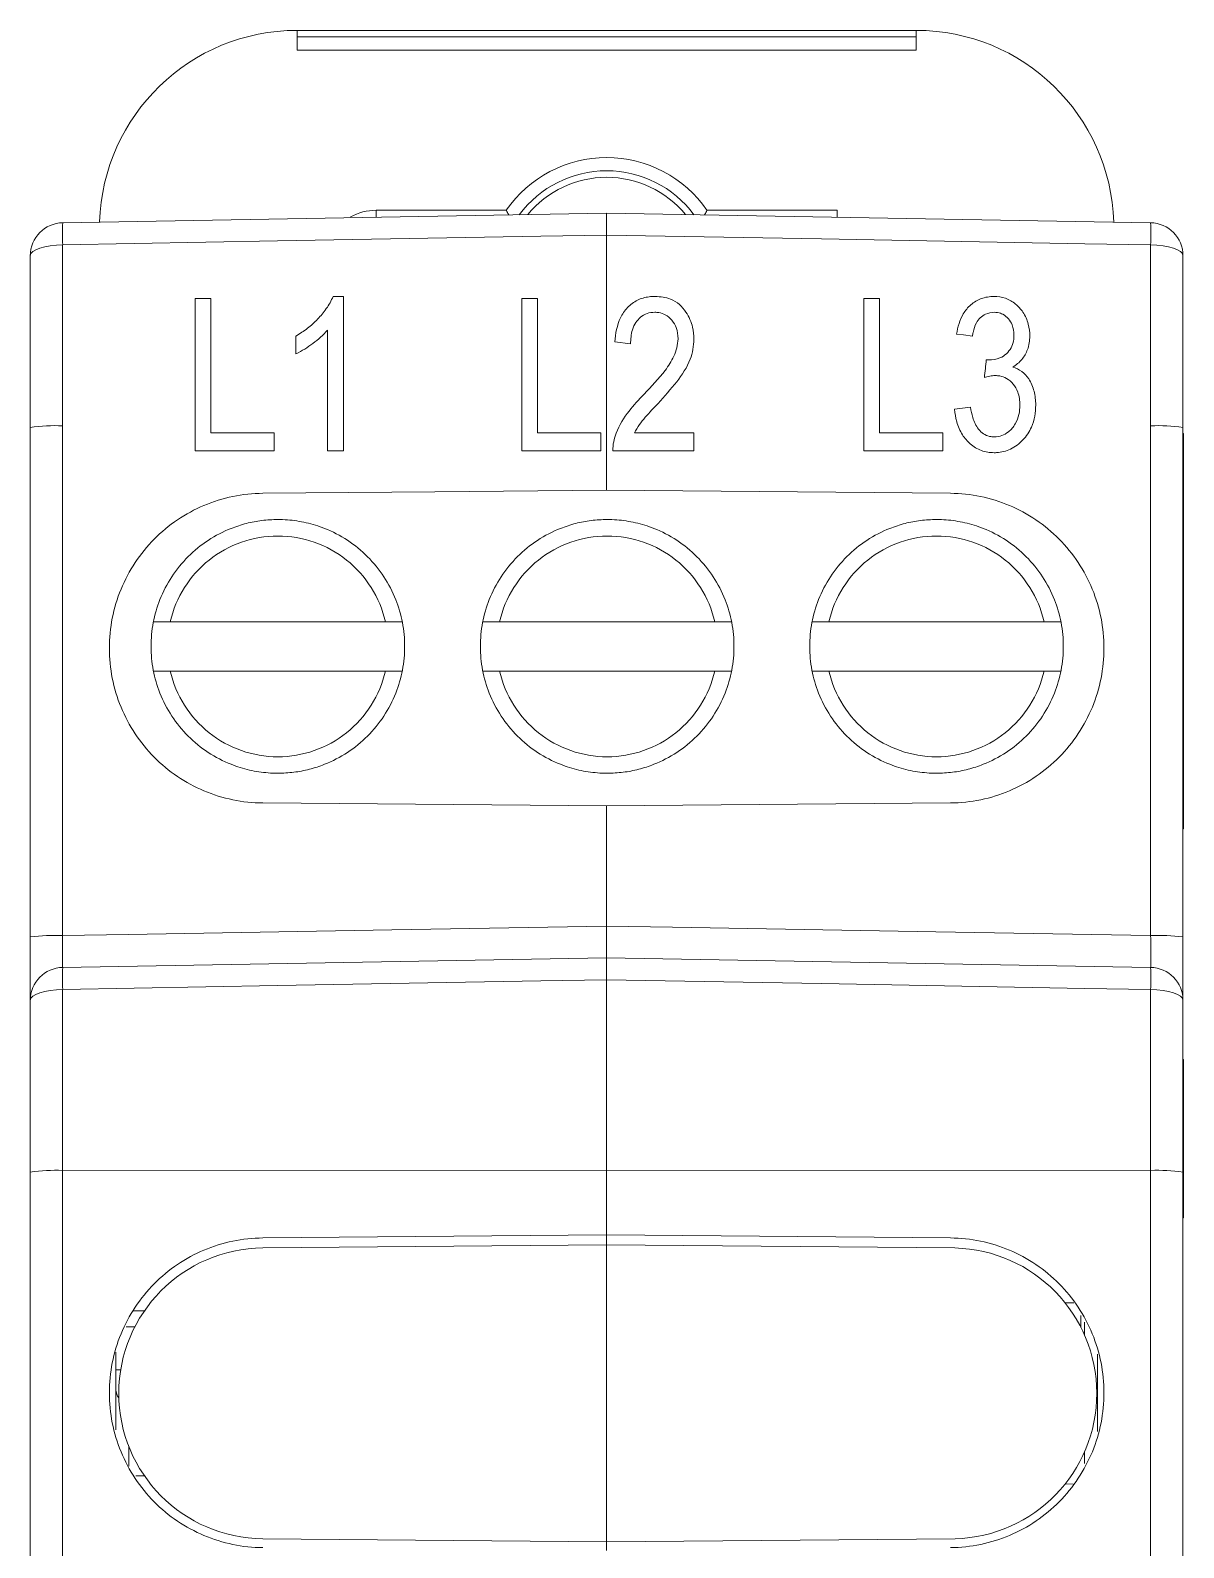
# Model space of a CAD drawing. Header units: millimetres. Extents: x -72 to 2978, y -1067 to 2817.
# Drawn here: x 1500.51 to 1518.02, y 809.17 to 832.19 of the extents above; entities that cross this region are included whole.
import ezdxf

# ---------------------------------------------------------------- set-up
doc = ezdxf.new("R2010")
doc.units = ezdxf.units.MM

msp = doc.modelspace()

# ---------------------------------------------------------------- linework, layer by layer
at = {"color": 7, "linetype": 'Continuous', "lineweight": 15}
for p, q in [((1504.558, 832.193), (1513.958, 832.193)), ((1504.558, 832.094), (1504.558, 832.193)), ((1513.958, 832.094), (1513.958, 832.193)), ((1504.558, 832.094), (1513.958, 832.094)), ((1504.558, 832.094), (1504.558, 831.894)), ((1513.958, 831.894), (1504.558, 831.894)), ((1513.958, 832.094), (1513.958, 831.894)), ((1500.999, 829.274), (1509.258, 829.418)), ((1505.758, 829.463), (1507.735, 829.463)), ((1509.258, 829.418), (1517.517, 829.274)), ((1510.781, 829.463), (1512.758, 829.463)), ((1500.999, 828.938), (1500.999, 826.192)), ((1509.258, 829.087), (1509.258, 826.198)), ((1517.517, 826.192), (1517.517, 828.938)), ((1500.508, 826.168), (1500.508, 828.774)), ((1518.008, 828.774), (1518.008, 826.168)), ((1503.01, 828.125), (1503.25, 828.125)), ((1505.105, 828.155), (1505.261, 828.155)), ((1507.97, 828.125), (1508.21, 828.125)), ((1513.16, 828.125), (1513.401, 828.125)), ((1509.621, 827.435), (1509.381, 827.465)), ((1514.541, 826.444), (1514.781, 826.474)), ((1500.508, 818.438), (1500.508, 826.168)), ((1500.999, 826.192), (1500.999, 818.456)), ((1509.258, 826.198), (1509.258, 825.214)), ((1517.517, 818.456), (1517.517, 826.192)), ((1518.008, 826.168), (1518.008, 818.438)), ((1503.25, 826.084), (1504.21, 826.084)), ((1504.21, 826.084), (1504.21, 825.814)), ((1509.171, 826.084), (1509.171, 825.814)), ((1510.582, 826.084), (1510.582, 825.814)), ((1513.401, 826.084), (1514.361, 826.084)), ((1514.361, 826.084), (1514.361, 825.814)), ((1518.018, 826.074), (1518.008, 826.074)), ((1518.018, 826.074), (1518.018, 821.408)), ((1504.21, 825.814), (1503.01, 825.814)), ((1505.261, 825.814), (1505.021, 825.814)), ((1514.361, 825.814), (1513.16, 825.814)), ((1509.258, 825.214), (1514.479, 825.168)), ((1502.633, 823.22), (1505.898, 823.22)), ((1507.633, 823.22), (1510.898, 823.22)), ((1512.633, 823.22), (1515.898, 823.22)), ((1505.898, 822.47), (1502.633, 822.47)), ((1510.898, 822.47), (1507.633, 822.47)), ((1515.898, 822.47), (1512.633, 822.47)), ((1518.018, 821.408), (1518.008, 821.408)), ((1518.018, 821.408), (1518.018, 820.741)), ((1518.018, 820.741), (1518.008, 820.741)), ((1518.018, 820.741), (1518.018, 820.074)), ((1509.258, 820.423), (1504.038, 820.469)), ((1509.258, 820.423), (1514.479, 820.469)), ((1509.258, 820.423), (1509.258, 818.6)), ((1518.018, 820.074), (1518.008, 820.074)), ((1500.999, 817.974), (1509.258, 818.118)), ((1509.258, 818.118), (1517.517, 817.974)), ((1500.999, 817.638), (1500.999, 814.892)), ((1509.258, 817.787), (1509.258, 814.898)), ((1517.517, 814.892), (1517.517, 817.638)), ((1500.508, 814.868), (1500.508, 817.474)), ((1518.008, 817.474), (1518.008, 814.868)), ((1518.018, 816.574), (1518.008, 816.574)), ((1518.018, 814.174), (1518.018, 816.574)), ((1500.508, 807.138), (1500.508, 814.868)), ((1500.999, 814.892), (1509.258, 814.898)), ((1500.999, 814.892), (1500.999, 807.156)), ((1509.258, 814.898), (1509.258, 813.914)), ((1517.517, 814.892), (1509.258, 814.898)), ((1517.517, 807.156), (1517.517, 814.892)), ((1518.008, 814.868), (1518.008, 807.138)), ((1518.018, 814.174), (1518.008, 814.174)), ((1509.258, 813.914), (1504.038, 813.868)), ((1509.258, 813.763), (1504.039, 813.717)), ((1509.258, 813.914), (1514.479, 813.868)), ((1509.258, 809.258), (1509.258, 813.763)), ((1514.545, 813.716), (1509.258, 813.763)), ((1516.218, 812.884), (1516.349, 812.886)), ((1502.068, 812.763), (1502.241, 812.763)), ((1516.458, 812.511), (1516.458, 812.689)), ((1501.963, 812.518), (1502.095, 812.518)), ((1501.808, 812.133), (1501.808, 810.956)), ((1516.708, 810.932), (1516.708, 812.107)), ((1501.881, 811.869), (1501.808, 811.868)), ((1502.241, 810.258), (1502.11, 810.258)), ((1516.339, 810.134), (1516.22, 810.137)), ((1509.258, 809.258), (1504.039, 809.304)), ((1514.551, 809.304), (1509.258, 809.258))]:
    msp.add_line(p, q, dxfattribs=at)
at = {"color": 102, "linetype": 'Continuous', "lineweight": 15}
for p, q in [((1505.758, 829.357), (1505.758, 829.463)), ((1512.758, 829.463), (1512.758, 829.357)), ((1509.258, 813.763), (1509.258, 813.914)), ((1516.512, 812.398), (1516.512, 812.592)), ((1502.005, 810.702), (1502.005, 810.403)), ((1516.512, 810.445), (1516.512, 810.62)), ((1509.258, 809.123), (1509.258, 809.258))]:
    msp.add_line(p, q, dxfattribs=at)
at = {"color": 7, "linetype": 'Continuous', "lineweight": 15, "flags": 128}
for points in [[(1500.999, 828.938), (1500.903, 828.934), (1500.811, 828.924), (1500.726, 828.909), (1500.652, 828.889), (1500.591, 828.864), (1500.545, 828.836), (1500.518, 828.806), (1500.508, 828.774)], [(1509.258, 829.087), (1508.258, 829.069), (1504.259, 828.997), (1500.999, 828.938)], [(1517.517, 828.938), (1516.517, 828.956), (1512.518, 829.028), (1509.258, 829.087)], [(1517.517, 828.938), (1517.613, 828.934), (1517.706, 828.924), (1517.79, 828.909), (1517.865, 828.889), (1517.926, 828.864), (1517.971, 828.836), (1517.999, 828.806), (1518.008, 828.774)], [(1514.811, 827.555), (1514.677, 827.572), (1514.571, 827.585)], [(1515.022, 827.195), (1515.042, 827.193), (1515.058, 827.192)], [(1509.258, 825.214), (1506.649, 825.191), (1504.038, 825.168)], [(1500.999, 818.456), (1501.999, 818.474), (1505.998, 818.543), (1509.258, 818.6)], [(1509.258, 818.6), (1510.258, 818.583), (1514.257, 818.513), (1517.517, 818.456)], [(1500.508, 817.474), (1500.518, 817.506), (1500.545, 817.536), (1500.591, 817.564), (1500.652, 817.589), (1500.726, 817.609), (1500.811, 817.624), (1500.903, 817.634), (1500.999, 817.638)], [(1509.258, 817.787), (1508.258, 817.769), (1504.259, 817.697), (1500.999, 817.638)], [(1517.517, 817.638), (1516.517, 817.656), (1512.518, 817.728), (1509.258, 817.787)], [(1517.517, 817.638), (1517.613, 817.634), (1517.706, 817.624), (1517.79, 817.609), (1517.865, 817.589), (1517.926, 817.564), (1517.971, 817.536), (1517.999, 817.506), (1518.008, 817.474)]]:
    msp.add_lwpolyline(points, dxfattribs=at)
at = {"color": 7, "linetype": 'Continuous', "lineweight": 15}
for centre, radius, start, end in [((1504.558, 829.193), 3, 90, 178.2335), ((1513.958, 829.193), 3, 1.7547, 90), ((1509.258, 828.413), 1.85, 34.5739, 145.4261), ((1509.258, 828.413), 1.65, 36.5266, 143.4734), ((1509.258, 828.413), 1.55, 39.4127, 140.5873), ((1501.008, 828.774), 0.5, 91, 180), ((1506.813, 829.106), 5.816, 178.3416, 181.6584), ((1511.703, 829.106), 5.816, 358.3416, 1.6584), ((1517.508, 828.774), 0.5, 0, 89), ((1500.878, 823.631), 2.564, 87.292, 98.3012), ((1517.638, 823.631), 2.564, 81.6988, 92.708), ((1500.878, 815.034), 3.425, 87.9715, 96.2027), ((1517.638, 815.034), 3.425, 83.7973, 92.0285), ((1501.008, 817.474), 0.5, 91, 180), ((1506.813, 817.806), 5.816, 178.3416, 181.6584), ((1511.703, 817.806), 5.816, 358.3416, 1.6584), ((1517.508, 817.474), 0.5, 0, 89), ((1500.878, 812.33), 2.565, 87.2935, 98.2994), ((1517.638, 812.33), 2.565, 81.7006, 92.7065), ((1504.058, 811.51), 2.207, 90.5, 269.5)]:
    msp.add_arc(centre, radius, start, end, dxfattribs=at)
at = {"color": 102, "linetype": 'Continuous', "lineweight": 15}
msp.add_arc((1505.758, 828.663), 0.8, 90, 118.966, dxfattribs=at)
at = {"color": 7, "linetype": 'Continuous', "lineweight": 15}
for centre, major_axis, ratio, start_param, end_param in [((1514.492, 811.51), (-1.412, 1.697), 0.999163, 2.473844, 5.564823), ((1502.008, 811.57), (0.142, 0.144), 0.975618, 2.362365, 3.040961)]:
    msp.add_ellipse(centre, major_axis=major_axis, ratio=ratio, start_param=start_param, end_param=end_param, dxfattribs=at)
for points, knots in [([(1507.735, 829.463), (1507.736, 829.462), (1507.746, 829.442), (1507.76, 829.416), (1507.771, 829.396), (1507.773, 829.392)], [0, 0, 0, 0, 0.038209, 0.854369, 1, 1, 1, 1]), ([(1509.258, 829.418), (1509.258, 829.418), (1509.258, 829.386), (1509.258, 829.269), (1509.258, 829.184), (1509.258, 829.087)], [0, 0, 0, 0, 0.5, 0.5, 1, 1, 1, 1]), ([(1509.258, 829.087), (1509.258, 829.184), (1509.258, 829.268), (1509.258, 829.386), (1509.258, 829.418), (1509.258, 829.418)], [0, 0, 0, 0, 0.5, 0.5, 1, 1, 1, 1]), ([(1510.781, 829.463), (1510.781, 829.462), (1510.77, 829.442), (1510.757, 829.416), (1510.745, 829.396), (1510.744, 829.392)], [0, 0, 0, 0, 0.038209, 0.854369, 1, 1, 1, 1]), ([(1503.01, 828.125), (1503.01, 828.035), (1503.01, 827.85), (1503.01, 827.568), (1503.01, 827.276), (1503.01, 826.894), (1503.01, 826.406), (1503.01, 826.017), (1503.01, 825.814)], [0, 0, 0, 0, 0.11981, 0.243029, 0.369756, 0.500077, 0.738236, 1, 1, 1, 1]), ([(1503.25, 826.084), (1503.25, 826.204), (1503.25, 826.438), (1503.25, 826.78), (1503.25, 827.177), (1503.25, 827.626), (1503.25, 827.961), (1503.25, 828.125)], [0, 0, 0, 0, 0.174255, 0.340883, 0.499971, 0.755474, 1, 1, 1, 1]), ([(1505.105, 828.155), (1505.077, 828.091), (1505.044, 828.028), (1505.002, 827.97), (1504.962, 827.914), (1504.918, 827.861), (1504.87, 827.811), (1504.822, 827.761), (1504.77, 827.715), (1504.714, 827.672), (1504.66, 827.629), (1504.6, 827.591), (1504.541, 827.555)], [0, 0, 0, 0, 0.256107, 0.256107, 0.256107, 0.503361, 0.503361, 0.503361, 0.751816, 0.751816, 0.751816, 1, 1, 1, 1]), ([(1505.261, 825.814), (1505.261, 825.951), (1505.261, 826.22), (1505.261, 826.613), (1505.261, 827.068), (1505.261, 827.583), (1505.261, 827.967), (1505.261, 828.155)], [0, 0, 0, 0, 0.174223, 0.340848, 0.49997, 0.755462, 1, 1, 1, 1]), ([(1507.97, 828.125), (1507.97, 828.033), (1507.97, 827.847), (1507.97, 827.564), (1507.97, 827.273), (1507.97, 826.89), (1507.97, 826.403), (1507.97, 826.014), (1507.97, 825.814)], [0, 0, 0, 0, 0.121468, 0.245253, 0.371423, 0.500046, 0.742946, 1, 1, 1, 1]), ([(1508.21, 826.084), (1508.21, 826.202), (1508.21, 826.435), (1508.21, 826.777), (1508.21, 827.175), (1508.21, 827.624), (1508.21, 827.96), (1508.21, 828.125)], [0, 0, 0, 0, 0.171788, 0.338422, 0.499986, 0.753975, 1, 1, 1, 1]), ([(1509.996, 828.155), (1509.965, 828.155), (1509.933, 828.154), (1509.902, 828.15), (1509.842, 828.142), (1509.782, 828.126), (1509.727, 828.099), (1509.67, 828.071), (1509.617, 828.033), (1509.574, 827.987), (1509.53, 827.942), (1509.495, 827.888), (1509.468, 827.832), (1509.415, 827.718), (1509.392, 827.59), (1509.381, 827.465)], [0, 0, 0, 0, 0.08927, 0.08927, 0.08927, 0.263398, 0.263398, 0.263398, 0.447133, 0.447133, 0.447133, 0.629597, 0.629597, 0.629597, 1, 1, 1, 1]), ([(1510.582, 827.508), (1510.581, 827.568), (1510.575, 827.628), (1510.562, 827.687), (1510.543, 827.768), (1510.508, 827.847), (1510.462, 827.917), (1510.434, 827.96), (1510.401, 828.001), (1510.362, 828.035), (1510.323, 828.069), (1510.277, 828.096), (1510.228, 828.116), (1510.155, 828.144), (1510.075, 828.153), (1509.996, 828.155)], [0, 0, 0, 0, 0.184621, 0.184621, 0.184621, 0.444129, 0.444129, 0.444129, 0.601939, 0.601939, 0.601939, 0.760781, 0.760781, 0.760781, 1, 1, 1, 1]), ([(1513.16, 828.125), (1513.16, 828.034), (1513.16, 827.848), (1513.16, 827.565), (1513.16, 827.274), (1513.16, 826.891), (1513.16, 826.404), (1513.16, 826.015), (1513.16, 825.814)], [0, 0, 0, 0, 0.120891, 0.24448, 0.370844, 0.500054, 0.741486, 1, 1, 1, 1]), ([(1513.401, 826.084), (1513.401, 826.203), (1513.401, 826.436), (1513.401, 826.779), (1513.401, 827.176), (1513.401, 827.625), (1513.401, 827.961), (1513.401, 828.125)], [0, 0, 0, 0, 0.172831, 0.339463, 0.49998, 0.754655, 1, 1, 1, 1]), ([(1515.137, 828.155), (1515.072, 828.154), (1515.005, 828.145), (1514.944, 828.122), (1514.887, 828.101), (1514.833, 828.069), (1514.787, 828.029), (1514.741, 827.99), (1514.703, 827.942), (1514.672, 827.891), (1514.618, 827.798), (1514.589, 827.691), (1514.571, 827.585)], [0, 0, 0, 0, 0.219806, 0.219806, 0.219806, 0.425093, 0.425093, 0.425093, 0.629822, 0.629822, 0.629822, 1, 1, 1, 1]), ([(1515.682, 827.554), (1515.681, 827.615), (1515.675, 827.677), (1515.659, 827.737), (1515.642, 827.801), (1515.614, 827.863), (1515.576, 827.918), (1515.545, 827.963), (1515.507, 828.005), (1515.465, 828.04), (1515.419, 828.077), (1515.367, 828.108), (1515.311, 828.127), (1515.256, 828.146), (1515.196, 828.154), (1515.137, 828.155)], [0, 0, 0, 0, 0.205592, 0.205592, 0.205592, 0.428475, 0.428475, 0.428475, 0.611344, 0.611344, 0.611344, 0.806598, 0.806598, 0.806598, 1, 1, 1, 1]), ([(1509.621, 827.435), (1509.622, 827.507), (1509.628, 827.58), (1509.65, 827.649), (1509.662, 827.689), (1509.679, 827.727), (1509.702, 827.762), (1509.722, 827.79), (1509.745, 827.817), (1509.771, 827.839), (1509.801, 827.864), (1509.836, 827.884), (1509.873, 827.897), (1509.909, 827.909), (1509.949, 827.914), (1509.987, 827.915)], [0, 0, 0, 0, 0.321742, 0.321742, 0.321742, 0.506881, 0.506881, 0.506881, 0.65917, 0.65917, 0.65917, 0.830736, 0.830736, 0.830736, 1, 1, 1, 1]), ([(1509.987, 827.915), (1510.009, 827.915), (1510.03, 827.913), (1510.051, 827.91), (1510.085, 827.904), (1510.118, 827.892), (1510.147, 827.876), (1510.186, 827.855), (1510.22, 827.826), (1510.248, 827.793), (1510.276, 827.76), (1510.298, 827.722), (1510.314, 827.682), (1510.334, 827.628), (1510.341, 827.57), (1510.342, 827.512)], [0, 0, 0, 0, 0.10489, 0.10489, 0.10489, 0.273649, 0.273649, 0.273649, 0.491585, 0.491585, 0.491585, 0.709054, 0.709054, 0.709054, 1, 1, 1, 1]), ([(1514.811, 827.555), (1514.814, 827.574), (1514.817, 827.592), (1514.821, 827.61), (1514.832, 827.66), (1514.847, 827.71), (1514.872, 827.754), (1514.888, 827.783), (1514.908, 827.809), (1514.931, 827.832), (1514.954, 827.854), (1514.982, 827.873), (1515.012, 827.887), (1515.052, 827.906), (1515.099, 827.913), (1515.144, 827.915)], [0, 0, 0, 0, 0.104104, 0.104104, 0.104104, 0.388823, 0.388823, 0.388823, 0.568536, 0.568536, 0.568536, 0.749971, 0.749971, 0.749971, 1, 1, 1, 1]), ([(1515.144, 827.915), (1515.16, 827.914), (1515.177, 827.913), (1515.194, 827.911), (1515.222, 827.907), (1515.249, 827.897), (1515.274, 827.884), (1515.306, 827.866), (1515.335, 827.843), (1515.358, 827.816), (1515.382, 827.789), (1515.401, 827.758), (1515.414, 827.724), (1515.434, 827.675), (1515.44, 827.62), (1515.442, 827.567)], [0, 0, 0, 0, 0.095843, 0.095843, 0.095843, 0.260625, 0.260625, 0.260625, 0.471814, 0.471814, 0.471814, 0.682626, 0.682626, 0.682626, 1, 1, 1, 1]), ([(1504.541, 827.285), (1504.586, 827.307), (1504.631, 827.331), (1504.675, 827.357), (1504.717, 827.384), (1504.759, 827.413), (1504.799, 827.443), (1504.839, 827.473), (1504.879, 827.504), (1504.916, 827.538), (1504.953, 827.571), (1504.988, 827.607), (1505.021, 827.645)], [0, 0, 0, 0, 0.251723, 0.251723, 0.251723, 0.500768, 0.500768, 0.500768, 0.750207, 0.750207, 0.750207, 1, 1, 1, 1]), ([(1504.541, 827.555), (1504.541, 827.51), (1504.541, 827.42), (1504.541, 827.33), (1504.541, 827.285)], [0, 0, 0, 0, 0.497527, 1, 1, 1, 1]), ([(1505.021, 827.645), (1505.021, 827.547), (1505.021, 827.349), (1505.021, 827.045), (1505.021, 826.691), (1505.021, 826.279), (1505.021, 825.972), (1505.021, 825.814)], [0, 0, 0, 0, 0.161874, 0.328517, 0.500026, 0.74194, 1, 1, 1, 1]), ([(1515.442, 827.567), (1515.441, 827.539), (1515.44, 827.51), (1515.435, 827.482), (1515.428, 827.445), (1515.415, 827.409), (1515.398, 827.376), (1515.379, 827.342), (1515.355, 827.311), (1515.326, 827.286), (1515.298, 827.26), (1515.265, 827.239), (1515.229, 827.224), (1515.175, 827.201), (1515.116, 827.192), (1515.058, 827.192)], [0, 0, 0, 0, 0.14138, 0.14138, 0.14138, 0.329095, 0.329095, 0.329095, 0.519949, 0.519949, 0.519949, 0.710757, 0.710757, 0.710757, 1, 1, 1, 1]), ([(1515.422, 827.082), (1515.474, 827.114), (1515.524, 827.153), (1515.563, 827.2), (1515.599, 827.244), (1515.628, 827.295), (1515.647, 827.348), (1515.671, 827.414), (1515.68, 827.484), (1515.682, 827.554)], [0, 0, 0, 0, 0.324268, 0.324268, 0.324268, 0.627756, 0.627756, 0.627756, 1, 1, 1, 1]), ([(1510.342, 827.512), (1510.337, 827.422), (1510.315, 827.331), (1510.278, 827.248), (1510.243, 827.172), (1510.197, 827.101), (1510.146, 827.034), (1510.047, 826.907), (1509.937, 826.788), (1509.825, 826.672)], [0, 0, 0, 0, 0.273801, 0.273801, 0.273801, 0.523391, 0.523391, 0.523391, 1, 1, 1, 1]), ([(1510.038, 826.533), (1510.136, 826.64), (1510.232, 826.748), (1510.321, 826.862), (1510.403, 826.967), (1510.48, 827.079), (1510.526, 827.202), (1510.562, 827.3), (1510.58, 827.404), (1510.582, 827.508)], [0, 0, 0, 0, 0.37722, 0.37722, 0.37722, 0.725987, 0.725987, 0.725987, 1, 1, 1, 1]), ([(1515.022, 827.195), (1515.017, 827.15), (1515.007, 827.059), (1514.997, 826.968), (1514.992, 826.923)], [0, 0, 0, 0, 0.496035, 1, 1, 1, 1]), ([(1515.772, 826.51), (1515.771, 826.579), (1515.765, 826.649), (1515.747, 826.716), (1515.73, 826.782), (1515.704, 826.848), (1515.666, 826.906), (1515.638, 826.949), (1515.602, 826.988), (1515.56, 827.017), (1515.519, 827.047), (1515.47, 827.067), (1515.422, 827.082)], [0, 0, 0, 0, 0.287408, 0.287408, 0.287408, 0.57403, 0.57403, 0.57403, 0.78851, 0.78851, 0.78851, 1, 1, 1, 1]), ([(1514.992, 826.923), (1515.018, 826.931), (1515.045, 826.939), (1515.073, 826.945), (1515.087, 826.948), (1515.101, 826.95), (1515.115, 826.952), (1515.129, 826.954), (1515.143, 826.954), (1515.157, 826.955)], [0, 0, 0, 0, 0.499277, 0.499277, 0.499277, 0.749658, 0.749658, 0.749658, 1, 1, 1, 1]), ([(1515.157, 826.955), (1515.18, 826.954), (1515.203, 826.953), (1515.226, 826.949), (1515.261, 826.942), (1515.295, 826.93), (1515.326, 826.912), (1515.366, 826.89), (1515.401, 826.859), (1515.431, 826.824), (1515.46, 826.789), (1515.483, 826.748), (1515.499, 826.705), (1515.522, 826.643), (1515.53, 826.574), (1515.532, 826.508)], [0, 0, 0, 0, 0.104468, 0.104468, 0.104468, 0.26803, 0.26803, 0.26803, 0.479084, 0.479084, 0.479084, 0.689974, 0.689974, 0.689974, 1, 1, 1, 1]), ([(1509.825, 826.672), (1509.746, 826.59), (1509.668, 826.505), (1509.598, 826.415), (1509.519, 826.314), (1509.449, 826.203), (1509.403, 826.083), (1509.371, 825.997), (1509.351, 825.905), (1509.351, 825.814)], [0, 0, 0, 0, 0.340175, 0.340175, 0.340175, 0.725646, 0.725646, 0.725646, 1, 1, 1, 1]), ([(1509.681, 826.084), (1509.703, 826.127), (1509.727, 826.17), (1509.755, 826.21), (1509.783, 826.249), (1509.814, 826.286), (1509.845, 826.322), (1509.908, 826.394), (1509.973, 826.464), (1510.038, 826.533)], [0, 0, 0, 0, 0.254231, 0.254231, 0.254231, 0.503845, 0.503845, 0.503845, 1, 1, 1, 1]), ([(1514.541, 826.444), (1514.547, 826.381), (1514.556, 826.317), (1514.573, 826.255), (1514.593, 826.185), (1514.621, 826.117), (1514.66, 826.056), (1514.693, 826.005), (1514.733, 825.958), (1514.779, 825.918), (1514.828, 825.875), (1514.886, 825.84), (1514.948, 825.817), (1515.009, 825.794), (1515.075, 825.786), (1515.14, 825.784)], [0, 0, 0, 0, 0.195082, 0.195082, 0.195082, 0.416888, 0.416888, 0.416888, 0.600897, 0.600897, 0.600897, 0.801124, 0.801124, 0.801124, 1, 1, 1, 1]), ([(1515.144, 826.024), (1515.12, 826.025), (1515.095, 826.026), (1515.071, 826.032), (1515.038, 826.039), (1515.006, 826.053), (1514.978, 826.072), (1514.95, 826.09), (1514.926, 826.114), (1514.905, 826.141), (1514.864, 826.193), (1514.836, 826.256), (1514.817, 826.319), (1514.801, 826.37), (1514.79, 826.422), (1514.781, 826.474)], [0, 0, 0, 0, 0.114311, 0.114311, 0.114311, 0.273887, 0.273887, 0.273887, 0.431917, 0.431917, 0.431917, 0.74901, 0.74901, 0.74901, 1, 1, 1, 1]), ([(1515.14, 825.784), (1515.153, 825.784), (1515.165, 825.785), (1515.177, 825.785), (1515.25, 825.789), (1515.324, 825.807), (1515.39, 825.839), (1515.46, 825.872), (1515.524, 825.922), (1515.578, 825.978), (1515.631, 826.035), (1515.676, 826.101), (1515.707, 826.173), (1515.753, 826.278), (1515.77, 826.396), (1515.772, 826.51)], [0, 0, 0, 0, 0.033822, 0.033822, 0.033822, 0.238567, 0.238567, 0.238567, 0.456682, 0.456682, 0.456682, 0.675096, 0.675096, 0.675096, 1, 1, 1, 1]), ([(1515.532, 826.508), (1515.531, 826.46), (1515.528, 826.411), (1515.517, 826.364), (1515.506, 826.314), (1515.488, 826.266), (1515.462, 826.222), (1515.435, 826.176), (1515.399, 826.135), (1515.358, 826.101), (1515.328, 826.076), (1515.294, 826.057), (1515.258, 826.043), (1515.222, 826.03), (1515.182, 826.025), (1515.144, 826.024)], [0, 0, 0, 0, 0.209524, 0.209524, 0.209524, 0.431536, 0.431536, 0.431536, 0.66368, 0.66368, 0.66368, 0.832011, 0.832011, 0.832011, 1, 1, 1, 1]), ([(1509.171, 826.084), (1509.013, 826.084), (1508.693, 826.084), (1508.373, 826.084), (1508.21, 826.084)], [0, 0, 0, 0, 0.49143, 1, 1, 1, 1]), ([(1510.582, 826.084), (1510.428, 826.084), (1510.128, 826.084), (1509.828, 826.084), (1509.681, 826.084)], [0, 0, 0, 0, 0.511557, 1, 1, 1, 1]), ([(1507.97, 825.814), (1508.174, 825.814), (1508.575, 825.814), (1508.975, 825.814), (1509.171, 825.814)], [0, 0, 0, 0, 0.510478, 1, 1, 1, 1]), ([(1509.351, 825.814), (1509.552, 825.814), (1509.962, 825.814), (1510.372, 825.814), (1510.582, 825.814)], [0, 0, 0, 0, 0.489084, 1, 1, 1, 1]), ([(1504.038, 825.168), (1503.883, 825.167), (1503.731, 825.151), (1503.433, 825.089), (1503.285, 825.043), (1503.002, 824.924), (1502.869, 824.851), (1502.615, 824.68), (1502.496, 824.58), (1502.281, 824.364), (1502.185, 824.245), (1502.015, 823.989), (1501.943, 823.853), (1501.769, 823.431), (1501.708, 823.123), (1501.708, 822.666), (1501.723, 822.511), (1501.783, 822.212), (1501.827, 822.066), (1501.943, 821.783), (1502.016, 821.646), (1502.184, 821.392), (1502.28, 821.274), (1502.605, 820.946), (1502.861, 820.773), (1503.286, 820.594), (1503.431, 820.548), (1503.73, 820.486), (1503.885, 820.47), (1504.038, 820.469)], [0, 0, 0, 0, 0.0625, 0.0625, 0.125, 0.125, 0.1875, 0.1875, 0.25, 0.25, 0.3125, 0.3125, 0.375, 0.375, 0.5, 0.5, 0.5625, 0.5625, 0.625, 0.625, 0.6875, 0.6875, 0.75, 0.75, 0.875, 0.875, 0.9375, 0.9375, 1, 1, 1, 1]), ([(1514.479, 825.168), (1514.783, 825.166), (1515.091, 825.102), (1515.512, 824.925), (1515.647, 824.851), (1515.902, 824.679), (1516.019, 824.582), (1516.234, 824.365), (1516.332, 824.245), (1516.501, 823.99), (1516.572, 823.856), (1516.689, 823.572), (1516.734, 823.424), (1516.793, 823.125), (1516.808, 822.974), (1516.808, 822.665), (1516.793, 822.513), (1516.734, 822.215), (1516.69, 822.066), (1516.573, 821.783), (1516.502, 821.649), (1516.334, 821.394), (1516.236, 821.274), (1516.021, 821.057), (1515.904, 820.96), (1515.65, 820.787), (1515.514, 820.714), (1515.094, 820.536), (1514.787, 820.471), (1514.479, 820.469)], [0, 0, 0, 0, 0.125, 0.125, 0.1875, 0.1875, 0.25, 0.25, 0.3125, 0.3125, 0.375, 0.375, 0.4375, 0.4375, 0.5, 0.5, 0.5625, 0.5625, 0.625, 0.625, 0.6875, 0.6875, 0.75, 0.75, 0.8125, 0.8125, 0.875, 0.875, 1, 1, 1, 1]), ([(1504.266, 820.92), (1504.217, 820.921), (1504.12, 820.924), (1503.976, 820.94), (1503.834, 820.967), (1503.694, 821.005), (1503.479, 821.081), (1503.201, 821.225), (1502.896, 821.475), (1502.645, 821.781), (1502.469, 822.123), (1502.363, 822.482), (1502.33, 822.845), (1502.363, 823.208), (1502.468, 823.568), (1502.645, 823.91), (1502.895, 824.216), (1503.201, 824.466), (1503.508, 824.624), (1503.786, 824.715), (1504.024, 824.762), (1504.185, 824.768), (1504.266, 824.77)], [0, 0, 0, 0, 0.024176, 0.048139, 0.072026, 0.095974, 0.120121, 0.185059, 0.250086, 0.315023, 0.38005, 0.439993, 0.500024, 0.559968, 0.619999, 0.684937, 0.749963, 0.814901, 0.879927, 0.92, 0.95981, 1, 1, 1, 1]), ([(1504.266, 824.77), (1504.315, 824.769), (1504.411, 824.767), (1504.556, 824.75), (1504.698, 824.723), (1504.838, 824.685), (1505.053, 824.61), (1505.331, 824.466), (1505.636, 824.216), (1505.887, 823.91), (1506.063, 823.568), (1506.169, 823.208), (1506.202, 822.846), (1506.169, 822.483), (1506.063, 822.123), (1505.887, 821.781), (1505.636, 821.475), (1505.331, 821.225), (1505.024, 821.066), (1504.746, 820.976), (1504.508, 820.929), (1504.347, 820.923), (1504.266, 820.92)], [0, 0, 0, 0, 0.024176, 0.048139, 0.072026, 0.095974, 0.120121, 0.185059, 0.250086, 0.315023, 0.38005, 0.439993, 0.500024, 0.559968, 0.619999, 0.684937, 0.749963, 0.814901, 0.879927, 0.92, 0.95981, 1, 1, 1, 1]), ([(1509.266, 820.92), (1509.217, 820.921), (1509.12, 820.924), (1508.976, 820.94), (1508.834, 820.967), (1508.694, 821.005), (1508.479, 821.081), (1508.201, 821.225), (1507.896, 821.475), (1507.645, 821.781), (1507.469, 822.123), (1507.363, 822.482), (1507.33, 822.845), (1507.363, 823.208), (1507.468, 823.568), (1507.645, 823.91), (1507.895, 824.216), (1508.201, 824.466), (1508.508, 824.624), (1508.786, 824.715), (1509.024, 824.762), (1509.185, 824.768), (1509.266, 824.77)], [0, 0, 0, 0, 0.024176, 0.048139, 0.072026, 0.095974, 0.120121, 0.185059, 0.250086, 0.315023, 0.38005, 0.439993, 0.500024, 0.559968, 0.619999, 0.684937, 0.749963, 0.814901, 0.879927, 0.92, 0.95981, 1, 1, 1, 1]), ([(1509.266, 824.77), (1509.315, 824.769), (1509.411, 824.767), (1509.556, 824.75), (1509.698, 824.723), (1509.838, 824.685), (1510.053, 824.61), (1510.331, 824.466), (1510.636, 824.216), (1510.887, 823.91), (1511.063, 823.568), (1511.169, 823.208), (1511.202, 822.846), (1511.169, 822.483), (1511.063, 822.123), (1510.887, 821.781), (1510.636, 821.475), (1510.331, 821.225), (1510.024, 821.066), (1509.746, 820.976), (1509.508, 820.929), (1509.347, 820.923), (1509.266, 820.92)], [0, 0, 0, 0, 0.024176, 0.048139, 0.072026, 0.095974, 0.120121, 0.185059, 0.250086, 0.315023, 0.38005, 0.439993, 0.500024, 0.559968, 0.619999, 0.684937, 0.749963, 0.814901, 0.879927, 0.92, 0.95981, 1, 1, 1, 1]), ([(1514.266, 820.92), (1514.217, 820.921), (1514.12, 820.924), (1513.976, 820.94), (1513.834, 820.967), (1513.694, 821.005), (1513.479, 821.081), (1513.201, 821.225), (1512.896, 821.475), (1512.645, 821.781), (1512.469, 822.123), (1512.363, 822.482), (1512.33, 822.845), (1512.363, 823.208), (1512.468, 823.568), (1512.645, 823.91), (1512.895, 824.216), (1513.201, 824.466), (1513.508, 824.624), (1513.786, 824.715), (1514.024, 824.762), (1514.185, 824.768), (1514.266, 824.77)], [0, 0, 0, 0, 0.024176, 0.048139, 0.072026, 0.095974, 0.120121, 0.185059, 0.250086, 0.315023, 0.38005, 0.439993, 0.500024, 0.559968, 0.619999, 0.684937, 0.749963, 0.814901, 0.879927, 0.92, 0.95981, 1, 1, 1, 1]), ([(1514.266, 824.77), (1514.315, 824.769), (1514.411, 824.767), (1514.556, 824.75), (1514.698, 824.723), (1514.838, 824.685), (1515.053, 824.61), (1515.331, 824.466), (1515.636, 824.216), (1515.887, 823.91), (1516.063, 823.568), (1516.169, 823.208), (1516.202, 822.846), (1516.169, 822.483), (1516.063, 822.123), (1515.887, 821.781), (1515.636, 821.475), (1515.331, 821.225), (1515.024, 821.066), (1514.746, 820.976), (1514.508, 820.929), (1514.347, 820.923), (1514.266, 820.92)], [0, 0, 0, 0, 0.024176, 0.048139, 0.072026, 0.095974, 0.120121, 0.185059, 0.250086, 0.315023, 0.38005, 0.439993, 0.500024, 0.559968, 0.619999, 0.684937, 0.749963, 0.814901, 0.879927, 0.92, 0.95981, 1, 1, 1, 1]), ([(1504.266, 824.52), (1503.887, 824.52), (1503.519, 824.392), (1502.926, 823.92), (1502.718, 823.59), (1502.633, 823.22)], [0, 0, 0, 0, 0.5, 0.5, 1, 1, 1, 1]), ([(1505.898, 823.22), (1505.813, 823.59), (1505.606, 823.92), (1505.013, 824.392), (1504.645, 824.52), (1504.266, 824.52)], [0, 0, 0, 0, 0.5, 0.5, 1, 1, 1, 1]), ([(1509.266, 824.52), (1508.887, 824.52), (1508.519, 824.392), (1507.926, 823.92), (1507.718, 823.59), (1507.633, 823.22)], [0, 0, 0, 0, 0.5, 0.5, 1, 1, 1, 1]), ([(1510.898, 823.22), (1510.813, 823.59), (1510.606, 823.92), (1510.013, 824.392), (1509.645, 824.52), (1509.266, 824.52)], [0, 0, 0, 0, 0.5, 0.5, 1, 1, 1, 1]), ([(1514.266, 824.52), (1513.887, 824.52), (1513.519, 824.392), (1512.926, 823.92), (1512.718, 823.59), (1512.633, 823.22)], [0, 0, 0, 0, 0.5, 0.5, 1, 1, 1, 1]), ([(1515.898, 823.22), (1515.813, 823.59), (1515.606, 823.92), (1515.013, 824.392), (1514.645, 824.52), (1514.266, 824.52)], [0, 0, 0, 0, 0.5, 0.5, 1, 1, 1, 1]), ([(1502.633, 822.47), (1502.718, 822.101), (1502.926, 821.771), (1503.519, 821.299), (1503.887, 821.17), (1504.266, 821.17)], [0, 0, 0, 0, 0.5, 0.5, 1, 1, 1, 1]), ([(1504.266, 821.17), (1504.645, 821.17), (1505.013, 821.299), (1505.606, 821.771), (1505.813, 822.101), (1505.898, 822.47)], [0, 0, 0, 0, 0.5, 0.5, 1, 1, 1, 1]), ([(1507.633, 822.47), (1507.718, 822.101), (1507.926, 821.771), (1508.519, 821.299), (1508.887, 821.17), (1509.266, 821.17)], [0, 0, 0, 0, 0.5, 0.5, 1, 1, 1, 1]), ([(1509.266, 821.17), (1509.645, 821.17), (1510.013, 821.299), (1510.606, 821.771), (1510.813, 822.101), (1510.898, 822.47)], [0, 0, 0, 0, 0.5, 0.5, 1, 1, 1, 1]), ([(1512.633, 822.47), (1512.718, 822.101), (1512.926, 821.771), (1513.519, 821.299), (1513.887, 821.17), (1514.266, 821.17)], [0, 0, 0, 0, 0.5, 0.5, 1, 1, 1, 1]), ([(1514.266, 821.17), (1514.645, 821.17), (1515.013, 821.299), (1515.606, 821.771), (1515.813, 822.101), (1515.898, 822.47)], [0, 0, 0, 0, 0.5, 0.5, 1, 1, 1, 1]), ([(1509.258, 818.6), (1509.258, 818.471), (1509.258, 818.347), (1509.258, 818.17), (1509.258, 818.118), (1509.258, 818.118)], [0, 0, 0, 0, 0.5, 0.5, 1, 1, 1, 1]), ([(1509.258, 818.118), (1509.258, 818.118), (1509.258, 818.17), (1509.258, 818.347), (1509.258, 818.471), (1509.258, 818.6)], [0, 0, 0, 0, 0.5, 0.5, 1, 1, 1, 1]), ([(1500.508, 818.438), (1500.508, 818.181), (1500.508, 817.931), (1500.508, 817.666), (1500.508, 817.595), (1500.508, 817.499), (1500.508, 817.474), (1500.508, 817.474)], [0, 0, 0, 0, 0.5, 0.5, 0.75, 0.75, 1, 1, 1, 1]), ([(1500.999, 817.974), (1500.997, 817.974), (1500.996, 818.026), (1500.996, 818.203), (1500.997, 818.327), (1500.999, 818.456)], [0, 0, 0, 0, 0.5, 0.5, 1, 1, 1, 1]), ([(1517.517, 818.456), (1517.519, 818.327), (1517.52, 818.203), (1517.52, 818.026), (1517.519, 817.974), (1517.517, 817.974)], [0, 0, 0, 0, 0.5, 0.5, 1, 1, 1, 1]), ([(1518.008, 817.474), (1518.008, 817.474), (1518.008, 817.578), (1518.008, 817.843), (1518.008, 817.95), (1518.008, 818.184), (1518.008, 818.309), (1518.008, 818.438)], [0, 0, 0, 0, 0.5, 0.5, 0.75, 0.75, 1, 1, 1, 1]), ([(1509.258, 818.118), (1509.258, 818.118), (1509.258, 818.086), (1509.258, 817.969), (1509.258, 817.884), (1509.258, 817.787)], [0, 0, 0, 0, 0.5, 0.5, 1, 1, 1, 1]), ([(1509.258, 817.787), (1509.258, 817.884), (1509.258, 817.968), (1509.258, 818.086), (1509.258, 818.118), (1509.258, 818.118)], [0, 0, 0, 0, 0.5, 0.5, 1, 1, 1, 1]), ([(1504.038, 813.868), (1503.883, 813.867), (1503.731, 813.851), (1503.433, 813.789), (1503.285, 813.743), (1503.002, 813.624), (1502.869, 813.551), (1502.615, 813.38), (1502.496, 813.28), (1502.281, 813.064), (1502.185, 812.945), (1502.015, 812.689), (1501.943, 812.553), (1501.769, 812.131), (1501.708, 811.823), (1501.708, 811.366), (1501.723, 811.211), (1501.783, 810.912), (1501.827, 810.766), (1501.943, 810.483), (1502.016, 810.346), (1502.184, 810.092), (1502.28, 809.974), (1502.605, 809.646), (1502.861, 809.473), (1503.286, 809.294), (1503.431, 809.248), (1503.73, 809.186), (1503.885, 809.17), (1504.038, 809.169)], [0, 0, 0, 0, 0.0625, 0.0625, 0.125, 0.125, 0.1875, 0.1875, 0.25, 0.25, 0.3125, 0.3125, 0.375, 0.375, 0.5, 0.5, 0.5625, 0.5625, 0.625, 0.625, 0.6875, 0.6875, 0.75, 0.75, 0.875, 0.875, 0.9375, 0.9375, 1, 1, 1, 1]), ([(1514.479, 813.868), (1514.783, 813.866), (1515.091, 813.802), (1515.512, 813.625), (1515.647, 813.551), (1515.902, 813.379), (1516.019, 813.282), (1516.234, 813.065), (1516.332, 812.945), (1516.501, 812.69), (1516.572, 812.556), (1516.689, 812.272), (1516.734, 812.124), (1516.793, 811.825), (1516.808, 811.674), (1516.808, 811.365), (1516.793, 811.213), (1516.734, 810.915), (1516.69, 810.766), (1516.573, 810.483), (1516.502, 810.349), (1516.334, 810.094), (1516.236, 809.974), (1516.021, 809.757), (1515.904, 809.66), (1515.65, 809.487), (1515.514, 809.414), (1515.094, 809.236), (1514.787, 809.171), (1514.479, 809.169)], [0, 0, 0, 0, 0.125, 0.125, 0.1875, 0.1875, 0.25, 0.25, 0.3125, 0.3125, 0.375, 0.375, 0.4375, 0.4375, 0.5, 0.5, 0.5625, 0.5625, 0.625, 0.625, 0.6875, 0.6875, 0.75, 0.75, 0.8125, 0.8125, 0.875, 0.875, 1, 1, 1, 1])]:
    msp.add_open_spline(points, degree=3, knots=knots, dxfattribs=at)
for points in [[(1502.378, 823.22), (1502.434, 823.22), (1502.532, 823.22), (1502.633, 823.22)], [(1505.898, 823.22), (1505.999, 823.22), (1506.097, 823.22), (1506.154, 823.22)], [(1507.378, 823.22), (1507.434, 823.22), (1507.532, 823.22), (1507.633, 823.22)], [(1510.898, 823.22), (1510.999, 823.22), (1511.097, 823.22), (1511.154, 823.22)], [(1512.378, 823.22), (1512.434, 823.22), (1512.532, 823.22), (1512.633, 823.22)], [(1515.898, 823.22), (1515.999, 823.22), (1516.097, 823.22), (1516.154, 823.22)], [(1502.633, 822.47), (1502.532, 822.47), (1502.434, 822.47), (1502.378, 822.47)], [(1506.154, 822.47), (1506.097, 822.47), (1505.999, 822.47), (1505.898, 822.47)], [(1507.633, 822.47), (1507.532, 822.47), (1507.434, 822.47), (1507.378, 822.47)], [(1511.154, 822.47), (1511.097, 822.47), (1510.999, 822.47), (1510.898, 822.47)], [(1512.633, 822.47), (1512.532, 822.47), (1512.434, 822.47), (1512.378, 822.47)], [(1516.154, 822.47), (1516.097, 822.47), (1515.999, 822.47), (1515.898, 822.47)]]:
    msp.add_open_spline(points, degree=3, dxfattribs=at)

doc.saveas('drawing.dxf')
